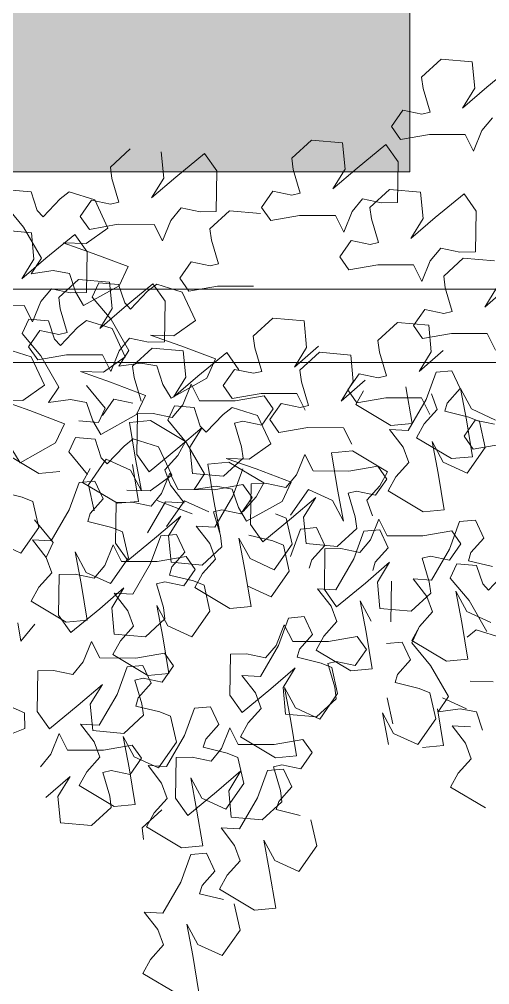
# Model space of a CAD drawing. Header units: metres. Extents: x -44 to 358, y -286 to 66.
# Drawn here: x 268.229 to 268.55, y 11.242 to 11.901 of the extents above; entities that cross this region are included whole.
import ezdxf

# ---------------------------------------------------------------- set-up
doc = ezdxf.new("R2010")
doc.units = ezdxf.units.M
doc.header["$LTSCALE"] = 0.3
doc.linetypes.add('CONTINU', pattern=[0])
for name, color, linetype, lineweight in [('arbustos', 95, 'Continuous', 0), ('EL0', 7, 'Continuous', 15), ('EL1', 150, 'Continuous', 13)]:
    doc.layers.add(name, color=color, linetype=linetype, lineweight=lineweight)
doc.layers.add('matas', color=74, linetype='Continuous', lineweight=0, transparency=0.6)

# ---------------------------------------------------------------- blocks, each defined once
blk = doc.blocks.new('A$C4E4C09DE')
at = {"layer": 'matas', "color": 97, "linetype": 'CONTINU', "true_color": 0x467138}
for p, q in [((96.951, 78.381), (94.896, 80.191)), ((98.085, 80.203), (97.835, 78.267)), ((100.378, 80.327), (98.085, 80.203)), ((101.773, 78.949), (100.378, 80.327)), ((101.632, 78.112), (101.773, 78.949)), ((98.676, 76.787), (96.951, 78.381)), ((97.835, 78.267), (98.676, 76.787)), ((101.059, 76.393), (101.632, 78.112)), ((96.468, 76.138), (97.211, 75.187)), ((101.666, 76.225), (101.059, 76.393)), ((103.073, 76.468), (101.666, 76.225)), ((103.862, 75.252), (103.073, 76.468)), ((97.211, 75.187), (97.768, 73.658)), ((103.158, 74.323), (103.862, 75.252)), ((97.768, 73.658), (98.426, 74.851)), ((98.426, 74.851), (101.054, 74.766)), ((101.054, 74.766), (103.158, 74.323)), ((104.221, 73.915), (103.279, 72.672)), ((106.276, 72.105), (104.221, 73.915)), ((107.41, 73.927), (107.16, 71.991)), ((109.702, 74.051), (107.41, 73.927)), ((111.098, 72.672), (109.702, 74.051)), ((103.279, 72.672), (103.218, 69.683)), ((110.957, 71.835), (111.098, 72.672)), ((117.517, 72.792), (116.575, 71.549)), ((119.572, 70.982), (117.517, 72.792)), ((120.706, 72.804), (120.456, 70.868)), ((124.394, 71.549), (122.998, 72.928)), ((108.001, 70.511), (106.276, 72.105)), ((107.16, 71.991), (108.001, 70.511)), ((110.383, 70.116), (110.957, 71.835)), ((116.575, 71.549), (116.513, 68.56)), ((121.297, 69.388), (119.572, 70.982)), ((124.252, 70.712), (124.394, 71.549)), ((98.357, 70.489), (97.415, 69.246)), ((100.412, 68.679), (98.357, 70.489)), ((101.546, 70.501), (101.296, 68.565)), ((103.839, 70.624), (101.546, 70.501)), ((105.234, 69.246), (103.839, 70.624)), ((112.398, 70.192), (110.991, 69.948)), ((113.187, 68.976), (112.398, 70.192)), ((120.456, 70.868), (121.297, 69.388)), ((123.679, 68.993), (124.252, 70.712)), ((24.335, 69.878), (22.444, 69.359)), ((24.99, 69.337), (24.335, 69.878)), ((27.133, 69.764), (26.641, 68.424)), ((28.581, 69.839), (27.133, 69.764)), ((103.218, 69.683), (104.386, 69.618)), ((104.386, 69.618), (105.793, 69.862)), ((105.793, 69.862), (106.536, 68.911)), ((110.991, 69.948), (110.383, 70.116)), ((22.444, 69.359), (21.405, 67.312)), ((26.192, 67.981), (24.99, 69.337)), ((97.415, 69.246), (97.354, 66.257)), ((105.093, 68.409), (105.234, 69.246)), ((106.536, 68.911), (107.093, 67.381)), ((112.483, 68.047), (113.187, 68.976)), ((124.286, 68.825), (123.679, 68.993)), ((125.694, 69.069), (124.286, 68.825)), ((126.483, 67.853), (125.694, 69.069)), ((26.641, 68.424), (26.192, 67.981)), ((27.598, 67.164), (29.034, 68.765)), ((102.137, 67.085), (100.412, 68.679)), ((101.296, 68.565), (102.137, 67.085)), ((104.52, 66.69), (105.093, 68.409)), ((107.093, 67.381), (107.751, 68.575)), ((107.751, 68.575), (110.379, 68.49)), ((110.379, 68.49), (112.483, 68.047)), ((115.538, 68.649), (113.246, 68.526)), ((116.934, 67.271), (115.538, 68.649)), ((116.513, 68.56), (117.681, 68.495)), ((117.681, 68.495), (119.089, 68.739)), ((119.089, 68.739), (119.832, 67.788)), ((119.832, 67.788), (120.389, 66.258)), ((120.389, 66.258), (121.047, 67.452)), ((121.047, 67.452), (123.674, 67.367)), ((123.674, 67.367), (125.779, 66.924)), ((125.779, 66.924), (126.483, 67.853)), ((21.405, 67.312), (22.956, 66.127)), ((26.21, 64.931), (27.598, 67.164)), ((105.127, 66.522), (104.52, 66.69)), ((106.534, 66.766), (105.127, 66.522)), ((107.323, 65.549), (106.534, 66.766)), ((116.793, 66.434), (116.934, 67.271)), ((132.323, 66.651), (130.03, 66.528)), ((24.659, 66.116), (22.416, 65.419)), ((22.956, 66.127), (24.659, 66.116)), ((97.354, 66.257), (98.522, 66.192)), ((98.522, 66.192), (99.929, 66.436)), ((99.929, 66.436), (100.672, 65.484)), ((116.219, 64.715), (116.793, 66.434)), ((126.841, 66.516), (125.899, 65.273)), ((128.896, 64.706), (126.841, 66.516)), ((130.03, 66.528), (129.78, 64.592)), ((22.416, 65.419), (19.821, 64.544)), ((98.244, 65.77), (95.952, 65.646)), ((99.639, 64.392), (98.244, 65.77)), ((100.672, 65.484), (101.229, 63.955)), ((106.619, 64.621), (107.323, 65.549)), ((125.899, 65.273), (125.838, 62.284)), ((19.821, 64.544), (20.426, 63.107)), ((26.915, 63.765), (26.21, 64.931)), ((101.229, 63.955), (101.887, 65.149)), ((101.887, 65.149), (104.515, 65.063)), ((104.515, 65.063), (106.619, 64.621)), ((116.827, 64.547), (116.219, 64.715)), ((118.234, 64.791), (116.827, 64.547)), ((119.023, 63.574), (118.234, 64.791)), ((130.621, 63.112), (128.896, 64.706)), ((129.78, 64.592), (130.621, 63.112)), ((23.624, 62.539), (24.117, 63.879)), ((24.117, 63.879), (25.312, 64.047)), ((25.312, 64.047), (26.915, 63.765)), ((96.543, 62.23), (94.817, 63.824)), ((99.498, 63.554), (99.639, 64.392)), ((17.671, 63.314), (15.779, 62.795)), ((18.325, 62.773), (17.671, 63.314)), ((20.469, 63.2), (19.976, 61.859)), ((20.426, 63.107), (22.984, 61.559)), ((21.917, 63.275), (20.469, 63.2)), ((22.369, 62.201), (21.917, 63.275)), ((95.702, 63.71), (96.543, 62.23)), ((98.925, 61.835), (99.498, 63.554)), ((113.587, 63.174), (116.215, 63.089)), ((118.319, 62.646), (119.023, 63.574)), ((124.167, 63.101), (123.917, 61.165)), ((126.459, 63.225), (124.167, 63.101)), ((127.855, 61.847), (126.459, 63.225)), ((15.779, 62.795), (14.74, 60.747)), ((19.527, 61.417), (18.325, 62.773)), ((22.984, 61.559), (23.624, 62.539)), ((116.215, 63.089), (118.319, 62.646)), ((120.977, 63.089), (120.036, 61.847)), ((123.032, 61.279), (120.977, 63.089)), ((127.006, 62.219), (128.413, 62.463)), ((128.413, 62.463), (129.156, 61.511)), ((19.976, 61.859), (19.527, 61.417)), ((20.933, 60.6), (22.369, 62.201)), ((99.532, 61.668), (98.925, 61.835)), ((100.94, 61.911), (99.532, 61.668)), ((101.728, 60.695), (100.94, 61.911)), ((120.036, 61.847), (119.974, 58.858)), ((125.838, 62.284), (127.006, 62.219)), ((127.713, 61.009), (127.855, 61.847)), ((124.758, 59.685), (123.032, 61.279)), ((123.917, 61.165), (124.758, 59.685)), ((127.14, 59.291), (127.713, 61.009)), ((129.156, 61.511), (129.713, 59.982)), ((129.713, 59.982), (130.371, 61.176)), ((130.371, 61.176), (132.999, 61.09)), ((14.74, 60.747), (16.292, 59.563)), ((19.546, 58.367), (20.933, 60.6)), ((22.733, 60.464), (20.842, 59.945)), ((23.388, 59.923), (22.733, 60.464)), ((25.532, 60.349), (25.039, 59.009)), ((26.979, 60.425), (25.532, 60.349)), ((27.432, 59.351), (26.979, 60.425)), ((95.635, 59.101), (96.293, 60.294)), ((96.293, 60.294), (98.92, 60.209)), ((100.612, 60.755), (100.362, 58.819)), ((102.905, 60.879), (100.612, 60.755)), ((101.025, 59.766), (101.728, 60.695)), ((104.3, 59.501), (102.905, 60.879)), ((109.783, 60.755), (109.533, 58.819)), ((112.075, 60.879), (109.783, 60.755)), ((113.471, 59.501), (112.075, 60.879)), ((16.292, 59.563), (17.994, 59.551)), ((20.842, 59.945), (19.803, 57.897)), ((24.59, 58.567), (23.388, 59.923)), ((98.92, 60.209), (101.025, 59.766)), ((15.751, 58.854), (13.156, 57.98)), ((17.994, 59.551), (15.751, 58.854)), ((25.039, 59.009), (24.59, 58.567)), ((25.996, 57.75), (27.432, 59.351)), ((101.203, 57.339), (99.478, 58.933)), ((104.159, 58.663), (104.3, 59.501)), ((110.374, 57.339), (108.648, 58.933)), ((113.329, 58.663), (113.471, 59.501)), ((119.974, 58.858), (121.142, 58.793)), ((121.142, 58.793), (122.55, 59.036)), ((122.55, 59.036), (123.293, 58.085)), ((127.747, 59.123), (127.14, 59.291)), ((129.155, 59.366), (127.747, 59.123)), ((129.944, 58.15), (129.155, 59.366)), ((20.25, 57.2), (19.546, 58.367)), ((28.597, 58.178), (26.706, 57.658)), ((100.362, 58.819), (101.203, 57.339)), ((103.585, 56.944), (104.159, 58.663)), ((106.265, 58.372), (106.015, 56.436)), ((108.558, 58.496), (106.265, 58.372)), ((109.953, 57.117), (108.558, 58.496)), ((109.533, 58.819), (110.374, 57.339)), ((112.756, 56.944), (113.329, 58.663)), ((115.383, 58.235), (114.441, 56.992)), ((117.438, 56.425), (115.383, 58.235)), ((118.572, 58.247), (118.322, 56.311)), ((120.864, 58.37), (118.572, 58.247)), ((122.26, 56.992), (120.864, 58.37)), ((129.24, 57.221), (129.944, 58.15)), ((13.156, 57.98), (13.761, 56.542)), ((17.452, 57.314), (18.647, 57.482)), ((18.647, 57.482), (20.25, 57.2)), ((19.803, 57.897), (21.355, 56.713)), ((24.608, 55.517), (25.996, 57.75)), ((26.706, 57.658), (25.667, 55.611)), ((98.796, 57.479), (98.138, 56.188)), ((99.953, 57.334), (98.796, 57.479)), ((123.293, 58.085), (123.85, 56.556)), ((123.85, 56.556), (124.508, 57.749)), ((124.508, 57.749), (127.135, 57.664)), ((127.135, 57.664), (129.24, 57.221)), ((16.959, 55.974), (17.452, 57.314)), ((100.621, 55.29), (99.953, 57.334)), ((104.193, 56.777), (103.585, 56.944)), ((105.6, 57.02), (104.193, 56.777)), ((106.389, 55.804), (105.6, 57.02)), ((109.812, 56.28), (109.953, 57.117)), ((113.363, 56.777), (112.756, 56.944)), ((114.771, 57.02), (113.363, 56.777)), ((115.559, 55.804), (114.771, 57.02)), ((122.119, 56.155), (122.26, 56.992)), ((13.761, 56.542), (16.319, 54.995)), ((23.057, 56.701), (20.814, 56.004)), ((21.355, 56.713), (23.057, 56.701)), ((97.254, 54.723), (98.115, 56.192)), ((98.115, 56.192), (97.597, 53.901)), ((98.138, 56.188), (99.052, 55.091)), ((102.128, 56.181), (101.588, 53.496)), ((106.856, 54.956), (105.131, 56.55)), ((106.015, 56.436), (106.856, 54.956)), ((109.238, 54.561), (109.812, 56.28)), ((119.163, 54.831), (117.438, 56.425)), ((118.322, 56.311), (119.163, 54.831)), ((121.545, 54.436), (122.119, 56.155)), ((16.319, 54.995), (16.959, 55.974)), ((20.814, 56.004), (18.219, 55.129)), ((25.313, 54.35), (24.608, 55.517)), ((25.667, 55.611), (27.218, 54.427)), ((99.781, 54.604), (100.234, 55.723)), ((100.295, 54.21), (100.953, 55.403)), ((100.953, 55.403), (103.581, 55.318)), ((103.581, 55.318), (105.685, 54.875)), ((105.755, 54.743), (105.227, 55.787)), ((105.685, 54.875), (106.389, 55.804)), ((109.466, 54.21), (110.124, 55.403)), ((110.124, 55.403), (112.751, 55.318)), ((112.751, 55.318), (114.856, 54.875)), ((114.856, 54.875), (115.559, 55.804)), ((117.91, 55.81), (117.252, 54.616)), ((118.467, 54.281), (117.91, 55.81)), ((125.606, 55.451), (124.17, 53.85)), ((18.219, 55.129), (18.824, 53.692)), ((22.515, 54.464), (23.71, 54.632)), ((23.71, 54.632), (25.313, 54.35)), ((95.452, 53.972), (97.254, 54.723)), ((99.052, 55.091), (99.211, 54.481)), ((100.696, 53.507), (99.781, 54.604)), ((101.861, 52.972), (100.621, 55.29)), ((103.135, 53.302), (105.755, 54.743)), ((111.253, 54.637), (109.846, 54.393)), ((112.042, 53.421), (111.253, 54.637)), ((112.52, 55.144), (111.816, 54.216)), ((114.624, 54.701), (112.52, 55.144)), ((117.252, 54.616), (114.624, 54.701)), ((9.921, 53.95), (8.882, 51.903)), ((11.813, 54.469), (9.921, 53.95)), ((12.467, 53.928), (11.813, 54.469)), ((13.669, 52.572), (12.467, 53.928)), ((14.611, 54.355), (14.118, 53.015)), ((16.059, 54.43), (14.611, 54.355)), ((16.511, 53.356), (16.059, 54.43)), ((22.022, 53.124), (22.515, 54.464)), ((28.921, 54.415), (26.677, 53.718)), ((27.218, 54.427), (28.921, 54.415)), ((96.947, 53.918), (95.539, 53.675)), ((97.435, 54.118), (96.639, 53.822)), ((97.735, 52.702), (96.947, 53.918)), ((97.597, 53.901), (97.057, 51.216)), ((99.211, 54.481), (97.435, 54.118)), ((109.846, 54.393), (109.238, 54.561)), ((111.816, 54.216), (112.605, 52.999)), ((119.21, 53.329), (118.467, 54.281)), ((123.56, 54.512), (122.153, 54.268)), ((124.349, 53.295), (123.56, 54.512)), ((15.075, 51.755), (16.511, 53.356)), ((18.824, 53.692), (21.382, 52.145)), ((26.677, 53.718), (24.082, 52.843)), ((96.639, 53.822), (96.144, 51.924)), ((101.224, 52.463), (100.696, 53.507)), ((101.588, 53.496), (103.135, 53.302)), ((111.338, 52.492), (112.042, 53.421)), ((112.605, 52.999), (114.012, 53.243)), ((114.012, 53.243), (114.62, 53.075)), ((120.617, 53.573), (119.21, 53.329)), ((121.785, 53.508), (120.617, 53.573)), ((121.724, 50.519), (121.785, 53.508)), ((124.17, 53.85), (124.622, 52.776)), ((14.118, 53.015), (13.669, 52.572)), ((21.382, 52.145), (22.022, 53.124)), ((24.082, 52.843), (24.688, 51.406)), ((97.032, 51.773), (97.735, 52.702)), ((103.224, 52.999), (101.861, 52.972)), ((102.178, 51.752), (103.224, 52.999)), ((105.948, 51.826), (106.606, 53.02)), ((106.606, 53.02), (109.234, 52.935)), ((109.234, 52.935), (111.338, 52.492)), ((114.62, 53.075), (114.046, 51.356)), ((117.843, 51.2), (117.002, 52.68)), ((117.002, 52.68), (118.727, 51.086)), ((120.798, 53.046), (118.178, 51.605)), ((122.345, 52.852), (120.798, 53.046)), ((121.805, 50.167), (122.345, 52.852)), ((124.622, 52.776), (126.07, 52.851)), ((8.882, 51.903), (10.434, 50.718)), ((19.004, 51.895), (17.112, 51.376)), ((19.658, 51.354), (19.004, 51.895)), ((21.802, 51.781), (21.309, 50.44)), ((23.25, 51.856), (21.802, 51.781)), ((23.702, 50.782), (23.25, 51.856)), ((94.927, 52.216), (97.032, 51.773)), ((96.144, 51.924), (97.397, 50.001)), ((98.605, 51.022), (101.224, 52.463)), ((99.198, 50.752), (100.06, 52.221)), ((100.06, 52.221), (99.542, 49.93)), ((13.688, 49.522), (15.075, 51.755)), ((17.112, 51.376), (16.073, 49.328)), ((20.86, 49.998), (19.658, 51.354)), ((24.688, 51.406), (27.246, 49.858)), ((97.057, 51.216), (98.605, 51.022)), ((101.726, 50.633), (102.178, 51.752)), ((105.878, 51.336), (103.259, 49.895)), ((107.426, 51.142), (105.878, 51.336)), ((106.886, 48.457), (107.426, 51.142)), ((114.046, 51.356), (113.905, 50.519)), ((117.593, 49.264), (117.843, 51.2)), ((118.178, 51.605), (118.706, 50.561)), ((118.727, 51.086), (120.782, 49.276)), ((12.136, 50.707), (9.893, 50.01)), ((10.434, 50.718), (12.136, 50.707)), ((21.309, 50.44), (20.86, 49.998)), ((22.266, 49.181), (23.702, 50.782)), ((25.854, 49.13), (28.474, 50.572)), ((27.246, 49.858), (27.886, 50.838)), ((97.397, 50.001), (99.198, 50.752)), ((102.64, 49.536), (101.726, 50.633)), ((109.38, 50.955), (108.722, 49.762)), ((109.937, 49.426), (109.38, 50.955)), ((113.905, 50.519), (115.3, 49.141)), ((118.706, 50.561), (119.621, 49.464)), ((120.782, 49.276), (121.724, 50.519)), ((9.893, 50.01), (7.298, 49.135)), ((11.539, 47.949), (10.871, 49.993)), ((18.989, 50.011), (18.449, 47.327)), ((99.542, 49.93), (99.002, 47.245)), ((103.259, 49.895), (103.787, 48.85)), ((103.99, 50.29), (103.286, 49.361)), ((106.095, 49.847), (103.99, 50.29)), ((108.722, 49.762), (106.095, 49.847)), ((114.94, 50.196), (112.321, 48.755)), ((116.487, 50.002), (114.94, 50.196)), ((115.947, 47.317), (116.487, 50.002)), ((121.287, 47.876), (121.805, 50.167)), ((123.95, 50.096), (122.148, 49.344)), ((125.203, 48.172), (123.95, 50.096)), ((7.298, 49.135), (7.903, 47.698)), ((14.392, 48.356), (13.688, 49.522)), ((16.073, 49.328), (17.625, 48.144)), ((22.616, 48.574), (22.088, 49.618)), ((24.307, 49.325), (25.854, 49.13)), ((103.168, 48.492), (102.64, 49.536)), ((103.286, 49.361), (104.075, 48.145)), ((110.68, 48.475), (109.937, 49.426)), ((115.3, 49.141), (117.593, 49.264)), ((119.243, 49.245), (118.585, 48.052)), ((119.621, 49.464), (119.169, 48.344)), ((119.8, 47.716), (119.243, 49.245)), ((122.148, 49.344), (121.287, 47.876)), ((11.101, 47.129), (11.594, 48.47)), ((11.594, 48.47), (12.79, 48.638)), ((12.79, 48.638), (14.392, 48.356)), ((19.997, 47.132), (22.616, 48.574)), ((21.705, 48.71), (21.046, 47.419)), ((22.861, 48.565), (21.705, 48.71)), ((23.53, 46.521), (22.861, 48.565)), ((100.549, 47.051), (103.168, 48.492)), ((103.787, 48.85), (104.701, 47.754)), ((104.075, 48.145), (105.483, 48.388)), ((105.483, 48.388), (106.09, 48.221)), ((106.09, 48.221), (105.517, 46.502)), ((106.368, 46.166), (106.886, 48.457)), ((109.03, 48.386), (107.229, 47.634)), ((110.284, 46.462), (109.03, 48.386)), ((112.088, 48.718), (110.68, 48.475)), ((113.256, 48.653), (112.088, 48.718)), ((112.321, 48.755), (112.849, 47.71)), ((113.853, 48.58), (113.149, 47.651)), ((113.194, 45.664), (113.256, 48.653)), ((115.957, 48.137), (113.853, 48.58)), ((119.169, 48.344), (118.123, 47.097)), ((7.903, 47.698), (10.461, 46.15)), ((12.779, 45.631), (11.539, 47.949)), ((17.625, 48.144), (19.327, 48.132)), ((28.778, 47.71), (27.002, 47.347)), ((104.701, 47.754), (104.249, 46.634)), ((107.229, 47.634), (106.368, 46.166)), ((109.313, 46.346), (108.472, 47.826)), ((108.472, 47.826), (110.197, 46.232)), ((112.849, 47.71), (113.763, 46.614)), ((113.149, 47.651), (113.938, 46.435)), ((118.585, 48.052), (115.957, 48.137)), ((120.543, 46.765), (119.8, 47.716)), ((124.707, 46.275), (125.203, 48.172)), ((10.461, 46.15), (11.101, 47.129)), ((17.084, 47.435), (14.489, 46.561)), ((18.449, 47.327), (19.997, 47.132)), ((21.046, 47.419), (21.961, 46.322)), ((26.207, 47.051), (25.711, 45.153)), ((27.002, 47.347), (26.207, 47.051)), ((99.002, 47.245), (100.549, 47.051)), ((115.429, 45.026), (115.947, 47.317)), ((118.092, 47.246), (116.29, 46.494)), ((119.345, 45.322), (118.092, 47.246)), ((118.123, 47.097), (119.485, 47.124)), ((119.485, 47.124), (120.725, 44.806)), ((121.95, 47.008), (120.543, 46.765)), ((123.118, 46.943), (121.95, 47.008)), ((123.057, 43.954), (123.118, 46.943)), ((7.558, 46.481), (7.062, 44.583)), ((8.353, 46.777), (7.558, 46.481)), ((21.961, 46.322), (22.119, 45.712)), ((24.77, 44.203), (23.53, 46.521)), ((96.681, 46.572), (96.022, 45.28)), ((97.837, 46.427), (96.681, 46.572)), ((98.506, 44.383), (97.837, 46.427)), ((103.785, 46.389), (103.127, 45.195)), ((104.342, 44.86), (103.785, 46.389)), ((105.517, 46.502), (105.375, 45.664)), ((109.063, 44.41), (109.313, 46.346)), ((110.197, 46.232), (112.252, 44.422)), ((113.938, 46.435), (115.345, 46.678)), ((115.345, 46.678), (115.953, 46.511)), ((115.953, 46.511), (115.379, 44.792)), ((118.335, 46.116), (120.06, 44.522)), ((119.176, 44.636), (118.335, 46.116)), ((0.659, 45.86), (0, 44.569)), ((1.815, 45.715), (0.659, 45.86)), ((2.484, 43.671), (1.815, 45.715)), ((5.321, 45.86), (4.663, 44.569)), ((6.478, 45.715), (5.321, 45.86)), ((7.146, 43.671), (6.478, 45.715)), ((14.142, 45.658), (12.779, 45.631)), ((13.096, 44.411), (14.142, 45.658)), ((22.119, 45.712), (20.344, 45.349)), ((98.396, 45.723), (97.692, 44.795)), ((100.5, 45.281), (98.396, 45.723)), ((105.375, 45.664), (106.771, 44.286)), ((112.252, 44.422), (113.194, 45.664)), ((129.067, 45.46), (127.631, 43.859)), ((8.491, 44.779), (7.695, 44.483)), ((10.266, 45.142), (8.491, 44.779)), ((10.116, 43.411), (10.978, 44.88)), ((10.978, 44.88), (10.46, 42.589)), ((15.578, 45.002), (14.919, 43.711)), ((16.734, 44.857), (15.578, 45.002)), ((17.403, 42.813), (16.734, 44.857)), ((19.548, 45.053), (19.052, 43.155)), ((20.344, 45.349), (19.548, 45.053)), ((25.711, 45.153), (26.964, 43.23)), ((96.022, 45.28), (96.937, 44.183)), ((97.692, 44.795), (98.481, 43.579)), ((103.127, 45.195), (100.5, 45.281)), ((105.086, 43.908), (104.342, 44.86)), ((115.379, 44.792), (115.238, 43.954)), ((0, 44.569), (0.914, 43.472)), ((4.663, 44.569), (5.577, 43.472)), ((7.062, 44.583), (8.315, 42.66)), ((7.695, 44.483), (7.199, 42.585)), ((12.644, 43.292), (13.096, 44.411)), ((26.133, 44.23), (24.77, 44.203)), ((25.087, 42.983), (26.133, 44.23)), ((26.964, 43.23), (28.766, 43.981)), ((96.937, 44.183), (97.095, 43.573)), ((99.746, 42.065), (98.506, 44.383)), ((106.493, 44.152), (105.086, 43.908)), ((107.661, 44.087), (106.493, 44.152)), ((106.771, 44.286), (109.063, 44.41)), ((107.6, 41.098), (107.661, 44.087)), ((118.926, 42.7), (119.176, 44.636)), ((120.06, 44.522), (122.115, 42.712)), ((0.914, 43.472), (1.073, 42.862)), ((3.724, 41.353), (2.484, 43.671)), ((5.577, 43.472), (5.736, 42.862)), ((8.315, 42.66), (10.116, 43.411)), ((13.558, 42.195), (12.644, 43.292)), ((14.919, 43.711), (15.834, 42.614)), ((22.107, 41.983), (22.968, 43.452)), ((22.968, 43.452), (22.45, 41.16)), ((97.095, 43.573), (95.32, 43.211)), ((96.477, 43.252), (95.984, 41.912)), ((97.924, 43.327), (96.477, 43.252)), ((98.377, 42.253), (97.924, 43.327)), ((98.481, 43.579), (99.888, 43.822)), ((99.888, 43.822), (100.495, 43.654)), ((100.495, 43.654), (99.922, 41.935)), ((103.718, 41.779), (102.878, 43.259)), ((102.878, 43.259), (104.603, 41.665)), ((115.238, 43.954), (116.633, 42.576)), ((122.115, 42.712), (123.057, 43.954)), ((123.236, 43.821), (122.578, 42.627)), ((123.793, 42.292), (123.236, 43.821)), ((127.631, 43.859), (128.083, 42.785)), ((7.199, 42.585), (8.453, 40.662)), ((10.46, 42.589), (9.92, 39.904)), ((15.834, 42.614), (15.992, 42.004)), ((18.643, 40.495), (17.403, 42.813)), ((19.052, 43.155), (20.305, 41.232)), ((24.634, 41.864), (25.087, 42.983)), ((95.535, 41.469), (94.333, 42.826)), ((116.633, 42.576), (118.926, 42.7)), ((117.846, 43.155), (117.142, 42.227)), ((119.95, 42.712), (117.846, 43.155)), ((122.578, 42.627), (119.95, 42.712)), ((14.086, 41.151), (13.558, 42.195)), ((15.992, 42.004), (14.217, 41.641)), ((20.305, 41.232), (22.107, 41.983)), ((25.549, 40.767), (24.634, 41.864)), ((95.984, 41.912), (95.535, 41.469)), ((96.941, 40.652), (98.377, 42.253)), ((101.109, 42.091), (99.746, 42.065)), ((99.922, 41.935), (99.781, 41.098)), ((100.063, 40.844), (101.109, 42.091)), ((102.694, 41.876), (102.632, 38.887)), ((117.142, 42.227), (117.931, 41.01)), ((124.536, 41.34), (123.793, 42.292)), ((5.086, 41.38), (3.724, 41.353)), ((4.04, 40.133), (5.086, 41.38)), ((8.453, 40.662), (10.254, 41.413)), ((11.467, 39.71), (14.086, 41.151)), ((13.421, 41.345), (12.925, 39.447)), ((14.217, 41.641), (13.421, 41.345)), ((22.45, 41.16), (21.91, 38.476)), ((97.083, 39.845), (97.944, 41.313)), ((97.944, 41.313), (97.426, 39.022)), ((103.469, 39.843), (103.718, 41.779)), ((104.603, 41.665), (106.658, 39.855)), ((117.931, 41.01), (119.338, 41.254)), ((119.338, 41.254), (119.945, 41.086)), ((125.943, 41.584), (124.536, 41.34)), ((127.111, 41.519), (125.943, 41.584)), ((127.05, 38.53), (127.111, 41.519)), ((1.061, 39.133), (1.922, 40.601)), ((1.922, 40.601), (1.404, 38.31)), ((20.006, 40.522), (18.643, 40.495)), ((18.96, 39.275), (20.006, 40.522)), ((26.077, 39.723), (25.549, 40.767)), ((95.553, 38.419), (96.941, 40.652)), ((99.61, 39.725), (100.063, 40.844)), ((99.781, 41.098), (101.176, 39.72)), ((106.658, 39.855), (107.6, 41.098)), ((119.945, 41.086), (119.372, 39.367)), ((123.169, 39.211), (122.328, 40.691)), ((122.328, 40.691), (124.053, 39.097)), ((3.588, 39.014), (4.04, 40.133)), ((9.92, 39.904), (11.467, 39.71)), ((15.98, 38.275), (16.842, 39.743)), ((16.842, 39.743), (16.324, 37.452)), ((23.458, 38.281), (26.077, 39.723)), ((95.282, 39.093), (97.083, 39.845)), ((100.525, 38.628), (99.61, 39.725)), ((101.176, 39.72), (103.469, 39.843)), ((4.503, 37.917), (3.588, 39.014)), ((5.985, 39.296), (5.326, 38.004)), ((7.141, 39.15), (5.985, 39.296)), ((7.81, 37.107), (7.141, 39.15)), ((12.925, 39.447), (14.179, 37.523)), ((18.508, 38.156), (18.96, 39.275)), ((97.426, 39.022), (96.886, 36.337)), ((119.372, 39.367), (119.231, 38.53)), ((122.919, 37.275), (123.169, 39.211)), ((124.053, 39.097), (126.108, 37.287)), ((1.404, 38.31), (0.864, 35.626)), ((21.91, 38.476), (23.458, 38.281)), ((96.338, 38.512), (94.447, 37.993)), ((96.993, 37.971), (96.338, 38.512)), ((101.053, 37.584), (100.525, 38.628)), ((101.037, 37.399), (100.584, 38.473)), ((110.45, 38.396), (109.792, 37.203)), ((111.007, 36.867), (110.45, 38.396)), ((119.231, 38.53), (120.626, 37.152)), ((126.108, 37.287), (127.05, 38.53)), ((5.031, 36.873), (4.503, 37.917)), ((5.326, 38.004), (6.24, 36.907)), ((14.179, 37.523), (15.98, 38.275)), ((19.422, 37.059), (18.508, 38.156)), ((98.434, 36.143), (101.053, 37.584)), ((105.06, 37.731), (104.356, 36.802)), ((107.165, 37.288), (105.06, 37.731)), ((128.769, 37.8), (129.773, 36.518)), ((129.773, 36.518), (130.028, 37.857)), ((2.411, 35.431), (5.031, 36.873)), ((6.24, 36.907), (6.399, 36.297)), ((9.049, 34.788), (7.81, 37.107)), ((16.324, 37.452), (15.784, 34.768)), ((19.95, 36.015), (19.422, 37.059)), ((99.601, 35.798), (101.037, 37.399)), ((101.744, 37.439), (101.085, 36.148)), ((102.9, 37.294), (101.744, 37.439)), ((109.792, 37.203), (107.165, 37.288)), ((120.626, 37.152), (122.919, 37.275)), ((6.399, 36.297), (4.623, 35.935)), ((96.886, 36.337), (98.434, 36.143)), ((104.356, 36.802), (105.145, 35.586)), ((111.75, 35.916), (111.007, 36.867)), ((113.157, 36.159), (111.75, 35.916)), ((114.326, 36.094), (113.157, 36.159)), ((124.569, 36.686), (123.911, 35.493)), ((125.126, 35.157), (124.569, 36.686)), ((0.864, 35.626), (2.411, 35.431)), ((3.828, 35.638), (3.332, 33.741)), ((4.623, 35.935), (3.828, 35.638)), ((17.331, 34.573), (19.95, 36.015)), ((98.213, 33.565), (99.601, 35.798)), ((101.085, 36.148), (101.999, 35.051)), ((105.145, 35.586), (106.552, 35.829)), ((106.552, 35.829), (107.16, 35.662)), ((107.16, 35.662), (106.586, 33.943)), ((114.264, 33.105), (114.326, 36.094)), ((119.179, 36.021), (118.475, 35.092)), ((121.283, 35.578), (119.179, 36.021)), ((123.911, 35.493), (121.283, 35.578)), ((10.412, 34.815), (9.049, 34.788)), ((9.366, 33.568), (10.412, 34.815)), ((15.784, 34.768), (17.331, 34.573)), ((17.706, 35.299), (17.047, 34.008)), ((18.862, 35.154), (17.706, 35.299)), ((19.531, 33.11), (18.862, 35.154)), ((94.96, 34.761), (96.662, 34.749)), ((101.999, 35.051), (102.158, 34.441)), ((109.542, 35.267), (111.267, 33.673)), ((110.383, 33.787), (109.542, 35.267)), ((118.475, 35.092), (119.264, 33.876)), ((125.869, 34.206), (125.126, 35.157)), ((6.387, 32.569), (7.248, 34.037)), ((7.248, 34.037), (6.73, 31.746)), ((100.382, 34.078), (99.587, 33.782)), ((102.158, 34.441), (100.382, 34.078)), ((119.264, 33.876), (120.671, 34.119)), ((120.671, 34.119), (121.278, 33.952)), ((127.276, 34.449), (125.869, 34.206)), ((128.444, 34.384), (127.276, 34.449)), ((128.383, 31.395), (128.444, 34.384)), ((3.332, 33.741), (4.585, 31.817)), ((8.914, 32.449), (9.366, 33.568)), ((17.047, 34.008), (17.962, 32.911)), ((96.845, 32.703), (98.647, 33.455)), ((98.918, 32.398), (98.213, 33.565)), ((99.587, 33.782), (99.091, 31.884)), ((106.586, 33.943), (106.445, 33.105)), ((110.133, 31.851), (110.383, 33.787)), ((111.267, 33.673), (113.322, 31.863)), ((121.278, 33.952), (120.705, 32.233)), ((124.502, 32.077), (123.661, 33.557)), ((123.661, 33.557), (125.386, 31.963)), ((17.962, 32.911), (18.12, 32.301)), ((20.771, 30.792), (19.531, 33.11)), ((96.12, 32.513), (97.315, 32.681)), ((97.315, 32.681), (98.918, 32.398)), ((98.99, 32.632), (98.45, 29.947)), ((102.713, 33.305), (102.217, 31.407)), ((106.445, 33.105), (107.841, 31.727)), ((113.322, 31.863), (114.264, 33.105)), ((4.585, 31.817), (6.387, 32.569)), ((9.829, 31.352), (8.914, 32.449)), ((12.649, 32.443), (11.99, 31.152)), ((13.805, 32.298), (12.649, 32.443)), ((14.474, 30.254), (13.805, 32.298)), ((16.345, 31.938), (15.549, 31.642)), ((18.12, 32.301), (16.345, 31.938)), ((95.627, 31.172), (96.12, 32.513)), ((102.146, 30.712), (103.007, 32.18)), ((103.007, 32.18), (102.489, 29.889)), ((120.705, 32.233), (120.564, 31.395)), ((124.252, 30.141), (124.502, 32.077)), ((125.386, 31.963), (127.441, 30.153)), ((131.32, 32.07), (129.321, 31.277)), ((6.73, 31.746), (6.19, 29.061)), ((10.356, 30.308), (9.829, 31.352)), ((15.549, 31.642), (15.053, 29.744)), ((97.873, 31.417), (96.51, 31.39)), ((96.827, 30.17), (97.873, 31.417)), ((99.091, 31.884), (100.344, 29.96)), ((107.841, 31.727), (110.133, 31.851)), ((120.564, 31.395), (121.959, 30.017)), ((127.441, 30.153), (128.383, 31.395)), ((129.321, 31.277), (129.248, 30.114)), ((11.99, 31.152), (12.905, 30.055)), ((22.134, 30.819), (20.771, 30.792)), ((21.088, 29.572), (22.134, 30.819)), ((100.344, 29.96), (102.146, 30.712)), ((114.18, 30.692), (113.522, 29.498)), ((114.737, 29.163), (114.18, 30.692)), ((7.737, 28.867), (10.356, 30.308)), ((12.905, 30.055), (13.063, 29.445)), ((15.714, 27.936), (14.474, 30.254)), ((18.108, 28.572), (18.97, 30.041)), ((18.97, 30.041), (18.452, 27.749)), ((96.374, 29.051), (96.827, 30.17)), ((98.45, 29.947), (99.997, 29.753)), ((108.79, 30.026), (108.086, 29.098)), ((110.894, 29.583), (108.79, 30.026)), ((121.959, 30.017), (124.252, 30.141)), ((126.702, 29.834), (126.044, 28.64)), ((127.259, 28.304), (126.702, 29.834)), ((129.248, 30.114), (130.577, 29.536)), ((11.288, 29.082), (10.492, 28.786)), ((13.063, 29.445), (11.288, 29.082)), ((15.053, 29.744), (16.307, 27.821)), ((20.636, 28.453), (21.088, 29.572)), ((108.086, 29.098), (108.875, 27.881)), ((113.522, 29.498), (110.894, 29.583)), ((115.48, 28.211), (114.737, 29.163)), ((121.312, 29.168), (120.609, 28.239)), ((123.417, 28.725), (121.312, 29.168)), ((6.19, 29.061), (7.737, 28.867)), ((10.492, 28.786), (9.996, 26.888)), ((16.307, 27.821), (18.108, 28.572)), ((21.55, 27.356), (20.636, 28.453)), ((97.289, 27.954), (96.374, 29.051)), ((116.887, 28.455), (115.48, 28.211)), ((118.055, 28.39), (116.887, 28.455)), ((117.994, 25.401), (118.055, 28.39)), ((126.044, 28.64), (123.417, 28.725)), ((7.128, 28.055), (6.469, 26.764)), ((8.284, 27.91), (7.128, 28.055)), ((8.953, 25.866), (8.284, 27.91)), ((17.077, 27.963), (15.714, 27.936)), ((16.031, 26.716), (17.077, 27.963)), ((18.452, 27.749), (17.912, 25.065)), ((97.817, 26.91), (97.289, 27.954)), ((108.875, 27.881), (110.282, 28.125)), ((110.282, 28.125), (110.89, 27.957)), ((110.89, 27.957), (110.316, 26.238)), ((120.609, 28.239), (121.397, 27.023)), ((128.002, 27.353), (127.259, 28.304)), ((13.051, 25.716), (13.913, 27.184)), ((13.913, 27.184), (13.395, 24.893)), ((22.078, 26.312), (21.55, 27.356)), ((114.113, 26.082), (113.272, 27.562)), ((113.272, 27.562), (114.997, 25.968)), ((121.397, 27.023), (122.805, 27.267)), ((122.805, 27.267), (123.412, 27.099)), ((123.412, 27.099), (122.839, 25.38)), ((6.469, 26.764), (7.383, 25.667)), ((9.996, 26.888), (11.25, 24.964)), ((15.579, 25.597), (16.031, 26.716)), ((19.459, 24.87), (22.078, 26.312)), ((95.198, 25.469), (97.817, 26.91)), ((110.316, 26.238), (110.175, 25.401)), ((126.635, 25.224), (125.794, 26.704)), ((125.794, 26.704), (127.52, 25.11)), ((7.383, 25.667), (7.542, 25.057)), ((10.193, 23.548), (8.953, 25.866)), ((11.25, 24.964), (13.051, 25.716)), ((16.493, 24.5), (15.579, 25.597)), ((113.863, 24.146), (114.113, 26.082)), ((114.997, 25.968), (117.052, 24.158)), ((7.542, 25.057), (5.766, 24.694)), ((13.395, 24.893), (12.855, 22.209)), ((17.912, 25.065), (19.459, 24.87)), ((110.175, 25.401), (111.571, 24.023)), ((117.052, 24.158), (117.994, 25.401)), ((122.839, 25.38), (122.698, 24.543)), ((126.385, 23.288), (126.635, 25.224)), ((4.971, 24.397), (4.475, 22.5)), ((17.021, 23.456), (16.493, 24.5)), ((111.571, 24.023), (113.863, 24.146)), ((120.381, 23.126), (118.985, 24.504)), ((122.698, 24.543), (124.093, 23.164)), ((11.555, 23.575), (10.193, 23.548)), ((10.509, 22.328), (11.555, 23.575)), ((14.402, 22.014), (17.021, 23.456)), ((7.53, 21.328), (8.391, 22.796)), ((8.391, 22.796), (7.873, 20.505)), ((120.24, 22.289), (120.381, 23.126)), ((124.093, 23.164), (126.385, 23.288)), ((4.475, 22.5), (5.728, 20.576)), ((10.057, 21.209), (10.509, 22.328)), ((12.855, 22.209), (14.402, 22.014)), ((5.728, 20.576), (7.53, 21.328)), ((12.546, 21.682), (11.888, 20.391)), ((13.703, 21.537), (12.546, 21.682)), ((14.371, 19.493), (13.703, 21.537)), ((10.972, 20.112), (10.057, 21.209)), ((7.873, 20.505), (7.333, 17.82)), ((11.5, 19.067), (10.972, 20.112)), ((11.888, 20.391), (12.802, 19.294)), ((12.802, 19.294), (12.961, 18.684)), ((15.611, 17.175), (14.371, 19.493)), ((8.88, 17.626), (11.5, 19.067)), ((12.961, 18.684), (11.185, 18.321)), ((7.333, 17.82), (8.88, 17.626)), ((10.389, 18.025), (9.894, 16.127)), ((16.974, 17.202), (15.611, 17.175)), ((15.928, 15.955), (16.974, 17.202)), ((12.948, 14.955), (13.81, 16.424)), ((13.81, 16.424), (13.292, 14.133)), ((9.894, 16.127), (11.147, 14.204)), ((15.476, 14.836), (15.928, 15.955)), ((11.147, 14.204), (12.948, 14.955)), ((16.39, 13.739), (15.476, 14.836)), ((13.292, 14.133), (12.752, 11.448)), ((16.918, 12.695), (16.39, 13.739)), ((14.299, 11.254), (16.918, 12.695))]:
    blk.add_line(p, q, dxfattribs=at)

msp = doc.modelspace()

# ---------------------------------------------------------------- hatches: boundary and pattern name
at = {"layer": 'EL1', "transparency": 33554572}
h = msp.add_hatch(color=256, dxfattribs=at)
h.dxf.hatch_style = 1
h.set_gradient(color1=(202, 249, 252), color2=(229, 255, 255), tint=1, name='CYLINDER')
h.paths.add_polyline_path([(269.245559, 13.5365421), (268.655559, 13.5365421), (268.655559, 11.7965421), (269.245559, 11.7965421)])
h.paths.add_polyline_path([(267.905559, 13.5365421), (268.495559, 13.5365421), (268.495559, 11.7965421), (267.905559, 11.7965421)])

# ---------------------------------------------------------------- linework, layer by layer
at = {"layer": 'EL0'}
msp.add_line((269.875559, 11.6665421), (263.5882791, 11.6665421), dxfattribs=at)
at = {"layer": 'EL1'}
for points in [[(269.375559, 13.6665421), (267.775559, 13.6665421), (267.775559, 11.6665421), (269.375559, 11.6665421)], [(269.325559, 13.6165421), (267.825559, 13.6165421), (267.825559, 11.7165421), (269.325559, 11.7165421)], [(267.905559, 13.5365421), (268.495559, 13.5365421), (268.495559, 11.7965421), (267.905559, 11.7965421)]]:
    msp.add_lwpolyline(points, close=True, dxfattribs=at)

# ---------------------------------------------------------------- block references
at = {"layer": 'arbustos', "xscale": -0.009285680329938381, "yscale": 0.009285680329938381, "zscale": 0.009285680329938381, "rotation": 358}
for p in [(268.4661915, 11.1267073, 0), (269.4223426, 11.0955994, 0)]:
    msp.add_blockref('A$C4E4C09DE', p, dxfattribs=at)

doc.saveas('drawing.dxf')
